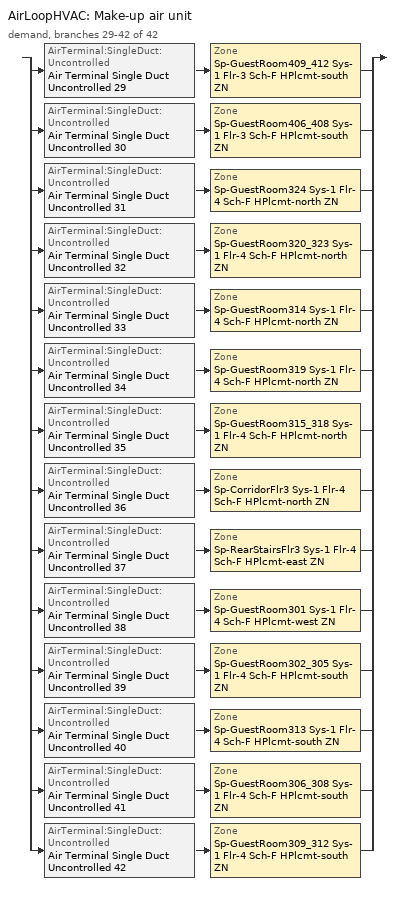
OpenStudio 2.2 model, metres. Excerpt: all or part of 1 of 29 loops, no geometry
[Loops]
AirLoopHVAC 'Make-up air unit'
 demand, branches 29-42 of 42: split
  | AirTerminal:SingleDuct:Uncontrolled 'Air Terminal Single Duct Uncontrolled 29' > Zone 'Sp-GuestRoom409_412 Sys-1 Flr-3 Sch-F HPlcmt-south ZN'
  | AirTerminal:SingleDuct:Uncontrolled 'Air Terminal Single Duct Uncontrolled 30' > Zone 'Sp-GuestRoom406_408 Sys-1 Flr-3 Sch-F HPlcmt-south ZN'
  | AirTerminal:SingleDuct:Uncontrolled 'Air Terminal Single Duct Uncontrolled 31' > Zone 'Sp-GuestRoom324 Sys-1 Flr-4 Sch-F HPlcmt-north ZN'
  | AirTerminal:SingleDuct:Uncontrolled 'Air Terminal Single Duct Uncontrolled 32' > Zone 'Sp-GuestRoom320_323 Sys-1 Flr-4 Sch-F HPlcmt-north ZN'
  | AirTerminal:SingleDuct:Uncontrolled 'Air Terminal Single Duct Uncontrolled 33' > Zone 'Sp-GuestRoom314 Sys-1 Flr-4 Sch-F HPlcmt-north ZN'
  | AirTerminal:SingleDuct:Uncontrolled 'Air Terminal Single Duct Uncontrolled 34' > Zone 'Sp-GuestRoom319 Sys-1 Flr-4 Sch-F HPlcmt-north ZN'
  | AirTerminal:SingleDuct:Uncontrolled 'Air Terminal Single Duct Uncontrolled 35' > Zone 'Sp-GuestRoom315_318 Sys-1 Flr-4 Sch-F HPlcmt-north ZN'
  | AirTerminal:SingleDuct:Uncontrolled 'Air Terminal Single Duct Uncontrolled 36' > Zone 'Sp-CorridorFlr3 Sys-1 Flr-4 Sch-F HPlcmt-north ZN'
  | AirTerminal:SingleDuct:Uncontrolled 'Air Terminal Single Duct Uncontrolled 37' > Zone 'Sp-RearStairsFlr3 Sys-1 Flr-4 Sch-F HPlcmt-east ZN'
  | AirTerminal:SingleDuct:Uncontrolled 'Air Terminal Single Duct Uncontrolled 38' > Zone 'Sp-GuestRoom301 Sys-1 Flr-4 Sch-F HPlcmt-west ZN'
  | AirTerminal:SingleDuct:Uncontrolled 'Air Terminal Single Duct Uncontrolled 39' > Zone 'Sp-GuestRoom302_305 Sys-1 Flr-4 Sch-F HPlcmt-south ZN'
  | AirTerminal:SingleDuct:Uncontrolled 'Air Terminal Single Duct Uncontrolled 40' > Zone 'Sp-GuestRoom313 Sys-1 Flr-4 Sch-F HPlcmt-south ZN'
  | AirTerminal:SingleDuct:Uncontrolled 'Air Terminal Single Duct Uncontrolled 41' > Zone 'Sp-GuestRoom306_308 Sys-1 Flr-4 Sch-F HPlcmt-south ZN'
  | AirTerminal:SingleDuct:Uncontrolled 'Air Terminal Single Duct Uncontrolled 42' > Zone 'Sp-GuestRoom309_312 Sys-1 Flr-4 Sch-F HPlcmt-south ZN'
[Sizing:Zone] Zone Cooling Design Supply Air Temperature Input Method=SupplyAirTemperature; Zone Cooling Design Supply Air Temperature {C}=13; Zone Cooling Design Supply Air Temperature Difference {deltaC}=11.11; Zone Heating Design Supply Air Temperature Input Method=SupplyAirTemperature; Zone Heating Design Supply Air Temperature {C}=43; Zone Heating Design Supply Air Temperature Difference {deltaC}=11.11; Zone Cooling Design Supply Air Humidity Ratio {kg-H2O/kg-air}=0.0085; Zone Heating Design Supply Air Humidity Ratio {kg-H2O/kg-air}=0.008; Zone Heating Sizing Factor=1.3; Zone Cooling Sizing Factor=1.1; Cooling Design Air Flow Method=DesignDay; Heating Design Air Flow Method=DesignDay; Account for Dedicated Outdoor Air System=No; Dedicated Outdoor Air System Control Strategy=NeutralSupplyAir; Dedicated Outdoor Air Low Setpoint Temperature for Design {C}=autosize; Dedicated Outdoor Air High Setpoint Temperature for Design {C}=autosize
Sp-GuestRoom409_412 Sys-1 Flr-3 Sch-F HPlcmt-south ZN; Sp-GuestRoom406_408 Sys-1 Flr-3 Sch-F HPlcmt-south ZN; Sp-GuestRoom324 Sys-1 Flr-4 Sch-F HPlcmt-north ZN; Sp-GuestRoom320_323 Sys-1 Flr-4 Sch-F HPlcmt-north ZN; Sp-GuestRoom314 Sys-1 Flr-4 Sch-F HPlcmt-north ZN; Sp-GuestRoom319 Sys-1 Flr-4 Sch-F HPlcmt-north ZN; Sp-GuestRoom315_318 Sys-1 Flr-4 Sch-F HPlcmt-north ZN; Sp-CorridorFlr3 Sys-1 Flr-4 Sch-F HPlcmt-north ZN; Sp-RearStairsFlr3 Sys-1 Flr-4 Sch-F HPlcmt-east ZN; Sp-GuestRoom301 Sys-1 Flr-4 Sch-F HPlcmt-west ZN; Sp-GuestRoom302_305 Sys-1 Flr-4 Sch-F HPlcmt-south ZN; Sp-GuestRoom313 Sys-1 Flr-4 Sch-F HPlcmt-south ZN; Sp-GuestRoom306_308 Sys-1 Flr-4 Sch-F HPlcmt-south ZN; Sp-GuestRoom309_312 Sys-1 Flr-4 Sch-F HPlcmt-south ZN
[Zone equipment]
Sp-GuestRoom409_412 Sys-1 Flr-3 Sch-F HPlcmt-south ZN: Sp-GuestRoom409_412 Sys-1 Flr-3 Sch-F HPlcmt-south ZN PTAC, Zone HVAC Baseboard Convective Water 29, Air Terminal Single Duct Uncontrolled 29
Sp-GuestRoom406_408 Sys-1 Flr-3 Sch-F HPlcmt-south ZN: Sp-GuestRoom406_408 Sys-1 Flr-3 Sch-F HPlcmt-south ZN PTAC, Zone HVAC Baseboard Convective Water 30, Air Terminal Single Duct Uncontrolled 30
Sp-GuestRoom324 Sys-1 Flr-4 Sch-F HPlcmt-north ZN: Sp-GuestRoom324 Sys-1 Flr-4 Sch-F HPlcmt-north ZN PTAC, Zone HVAC Baseboard Convective Water 31, Air Terminal Single Duct Uncontrolled 31
Sp-GuestRoom320_323 Sys-1 Flr-4 Sch-F HPlcmt-north ZN: Sp-GuestRoom320_323 Sys-1 Flr-4 Sch-F HPlcmt-north ZN PTAC, Zone HVAC Baseboard Convective Water 32, Air Terminal Single Duct Uncontrolled 32
Sp-GuestRoom314 Sys-1 Flr-4 Sch-F HPlcmt-north ZN: Sp-GuestRoom314 Sys-1 Flr-4 Sch-F HPlcmt-north ZN PTAC, Zone HVAC Baseboard Convective Water 33, Air Terminal Single Duct Uncontrolled 33
Sp-GuestRoom319 Sys-1 Flr-4 Sch-F HPlcmt-north ZN: Sp-GuestRoom319 Sys-1 Flr-4 Sch-F HPlcmt-north ZN PTAC, Zone HVAC Baseboard Convective Water 34, Air Terminal Single Duct Uncontrolled 34
Sp-GuestRoom315_318 Sys-1 Flr-4 Sch-F HPlcmt-north ZN: Sp-GuestRoom315_318 Sys-1 Flr-4 Sch-F HPlcmt-north ZN PTAC, Zone HVAC Baseboard Convective Water 35, Air Terminal Single Duct Uncontrolled 35
Sp-CorridorFlr3 Sys-1 Flr-4 Sch-F HPlcmt-north ZN: Sp-CorridorFlr3 Sys-1 Flr-4 Sch-F HPlcmt-north ZN PTAC, Zone HVAC Baseboard Convective Water 36, Air Terminal Single Duct Uncontrolled 36
Sp-RearStairsFlr3 Sys-1 Flr-4 Sch-F HPlcmt-east ZN: Sp-RearStairsFlr3 Sys-1 Flr-4 Sch-F HPlcmt-east ZN PTAC, Zone HVAC Baseboard Convective Water 37, Air Terminal Single Duct Uncontrolled 37
Sp-GuestRoom301 Sys-1 Flr-4 Sch-F HPlcmt-west ZN: Sp-GuestRoom301 Sys-1 Flr-4 Sch-F HPlcmt-west ZN PTAC, Zone HVAC Baseboard Convective Water 38, Air Terminal Single Duct Uncontrolled 38
Sp-GuestRoom302_305 Sys-1 Flr-4 Sch-F HPlcmt-south ZN: Sp-GuestRoom302_305 Sys-1 Flr-4 Sch-F HPlcmt-south ZN PTAC, Zone HVAC Baseboard Convective Water 39, Air Terminal Single Duct Uncontrolled 39
Sp-GuestRoom313 Sys-1 Flr-4 Sch-F HPlcmt-south ZN: Sp-GuestRoom313 Sys-1 Flr-4 Sch-F HPlcmt-south ZN PTAC, Zone HVAC Baseboard Convective Water 40, Air Terminal Single Duct Uncontrolled 40
Sp-GuestRoom306_308 Sys-1 Flr-4 Sch-F HPlcmt-south ZN: Sp-GuestRoom306_308 Sys-1 Flr-4 Sch-F HPlcmt-south ZN PTAC, Zone HVAC Baseboard Convective Water 41, Air Terminal Single Duct Uncontrolled 41
Sp-GuestRoom309_312 Sys-1 Flr-4 Sch-F HPlcmt-south ZN: Sp-GuestRoom309_312 Sys-1 Flr-4 Sch-F HPlcmt-south ZN PTAC, Zone HVAC Baseboard Convective Water 42, Air Terminal Single Duct Uncontrolled 42
[Fan:ConstantVolume] Availability Schedule=Always On Discrete; Fan Efficiency=0.39975; Pressure Rise {Pa}=640; Maximum Flow Rate {m3/s}=AutoSize; Motor Efficiency=0.615
Fan Constant Volume 30; Fan Constant Volume 31; Fan Constant Volume 32; Fan Constant Volume 33; Fan Constant Volume 34; Fan Constant Volume 35; Fan Constant Volume 36; Fan Constant Volume 37; Fan Constant Volume 38; Fan Constant Volume 39; Fan Constant Volume 40; Fan Constant Volume 41; Fan Constant Volume 42; Fan Constant Volume 43
[Coil:Heating:Electric] Availability Schedule=ON_OFF_ALWAYS_OFF
Coil Heating Electric 30; Coil Heating Electric 31; Coil Heating Electric 32; Coil Heating Electric 33; Coil Heating Electric 34; Coil Heating Electric 35; Coil Heating Electric 36; Coil Heating Electric 37; Coil Heating Electric 38; Coil Heating Electric 39; Coil Heating Electric 40; Coil Heating Electric 41; Coil Heating Electric 42; Coil Heating Electric 43
[Coil:Cooling:DX:SingleSpeed] Availability Schedule=Always On Discrete; Rated Total Cooling Capacity {W}=autosize; Rated Sensible Heat Ratio=autosize; Rated Air Flow Rate {m3/s}=autosize; Rated Evaporator Fan Power Per Volume Flow Rate {W/(m3/s)}=773.3; Condenser Type=AirCooled; Evaporative Condenser Effectiveness=0; Evaporative Condenser Air Flow Rate {m3/s}=Autosize; Evaporative Condenser Pump Rated Power Consumption {W}=Autosize; Crankcase Heater Capacity {W}=0; Maximum Outdoor Dry-Bulb Temperature for Crankcase Heater Operation {C}=0; Basin Heater Capacity {W/K}=0; Basin Heater Setpoint Temperature {C}=10
Name | Rated COP {W/W} | Total Cooling Capacity Function of Temperature Curve | Total Cooling Capacity Function of Flow Fraction Curve | Energy Input Ratio Function of Temperature Curve | Energy Input Ratio Function of Flow Fraction Curve | Part Load Fraction Correlation Curve
Coil Cooling DX Single Speed 30 12kBtu/hr 9.9EER | 3.34496 | DXCOOL-NECB2011-REF-CAPFT 23 | DXCOOL-NECB2011-REF-CAPFFLOW 23 | DXCOOL-NECB2011-REF-COOLEIRFT 23 | DXCOOL-NECB2011-REF-COOLEIRFFLOW 23 | DXCOOL-NECB2011-REF-COOLPLFFPLR 23
Coil Cooling DX Single Speed 31 10kBtu/hr 10.3EER | 3.48942 | DXCOOL-NECB2011-REF-CAPFT 24 | DXCOOL-NECB2011-REF-CAPFFLOW 24 | DXCOOL-NECB2011-REF-COOLEIRFT 24 | DXCOOL-NECB2011-REF-COOLEIRFFLOW 24 | DXCOOL-NECB2011-REF-COOLPLFFPLR 24
Coil Cooling DX Single Speed 32 2kBtu/hr 11.0EER | 3.72284 | DXCOOL-NECB2011-REF-CAPFT 25 | DXCOOL-NECB2011-REF-CAPFFLOW 25 | DXCOOL-NECB2011-REF-COOLEIRFT 25 | DXCOOL-NECB2011-REF-COOLEIRFFLOW 25 | DXCOOL-NECB2011-REF-COOLPLFFPLR 25
Coil Cooling DX Single Speed 33 8kBtu/hr 10.8EER | 3.66626 | DXCOOL-NECB2011-REF-CAPFT 26 | DXCOOL-NECB2011-REF-CAPFFLOW 26 | DXCOOL-NECB2011-REF-COOLEIRFT 26 | DXCOOL-NECB2011-REF-COOLEIRFFLOW 26 | DXCOOL-NECB2011-REF-COOLPLFFPLR 26
Coil Cooling DX Single Speed 34 2kBtu/hr 11.0EER | 3.72281 | DXCOOL-NECB2011-REF-CAPFT 27 | DXCOOL-NECB2011-REF-CAPFFLOW 27 | DXCOOL-NECB2011-REF-COOLEIRFT 27 | DXCOOL-NECB2011-REF-COOLEIRFFLOW 27 | DXCOOL-NECB2011-REF-COOLPLFFPLR 27
Coil Cooling DX Single Speed 35 2kBtu/hr 11.0EER | 3.72286 | DXCOOL-NECB2011-REF-CAPFT 28 | DXCOOL-NECB2011-REF-CAPFFLOW 28 | DXCOOL-NECB2011-REF-COOLEIRFT 28 | DXCOOL-NECB2011-REF-COOLEIRFFLOW 28 | DXCOOL-NECB2011-REF-COOLPLFFPLR 28
Coil Cooling DX Single Speed 36 8kBtu/hr 10.8EER | 3.66113 | DXCOOL-NECB2011-REF-CAPFT 29 | DXCOOL-NECB2011-REF-CAPFFLOW 29 | DXCOOL-NECB2011-REF-COOLEIRFT 29 | DXCOOL-NECB2011-REF-COOLEIRFFLOW 29 | DXCOOL-NECB2011-REF-COOLPLFFPLR 29
Coil Cooling DX Single Speed 37 5kBtu/hr 11.0EER | 3.72557 | DXCOOL-NECB2011-REF-CAPFT 30 | DXCOOL-NECB2011-REF-CAPFFLOW 30 | DXCOOL-NECB2011-REF-COOLEIRFT 30 | DXCOOL-NECB2011-REF-COOLEIRFFLOW 30 | DXCOOL-NECB2011-REF-COOLPLFFPLR 30
Coil Cooling DX Single Speed 38 3kBtu/hr 11.0EER | 3.72321 | DXCOOL-NECB2011-REF-CAPFT 31 | DXCOOL-NECB2011-REF-CAPFFLOW 31 | DXCOOL-NECB2011-REF-COOLEIRFT 31 | DXCOOL-NECB2011-REF-COOLEIRFFLOW 31 | DXCOOL-NECB2011-REF-COOLPLFFPLR 31
Coil Cooling DX Single Speed 39 3kBtu/hr 11.0EER | 3.72367 | DXCOOL-NECB2011-REF-CAPFT 32 | DXCOOL-NECB2011-REF-CAPFFLOW 32 | DXCOOL-NECB2011-REF-COOLEIRFT 32 | DXCOOL-NECB2011-REF-COOLEIRFFLOW 32 | DXCOOL-NECB2011-REF-COOLPLFFPLR 32
Coil Cooling DX Single Speed 40 5kBtu/hr 11.0EER | 3.72564 | DXCOOL-NECB2011-REF-CAPFT 34 | DXCOOL-NECB2011-REF-CAPFFLOW 34 | DXCOOL-NECB2011-REF-COOLEIRFT 34 | DXCOOL-NECB2011-REF-COOLEIRFFLOW 34 | DXCOOL-NECB2011-REF-COOLPLFFPLR 34
Coil Cooling DX Single Speed 41 2kBtu/hr 11.0EER | 3.72253 | DXCOOL-NECB2011-REF-CAPFT 35 | DXCOOL-NECB2011-REF-CAPFFLOW 35 | DXCOOL-NECB2011-REF-COOLEIRFT 35 | DXCOOL-NECB2011-REF-COOLEIRFFLOW 35 | DXCOOL-NECB2011-REF-COOLPLFFPLR 35
Coil Cooling DX Single Speed 42 4kBtu/hr 11.0EER | 3.7249 | DXCOOL-NECB2011-REF-CAPFT 36 | DXCOOL-NECB2011-REF-CAPFFLOW 36 | DXCOOL-NECB2011-REF-COOLEIRFT 36 | DXCOOL-NECB2011-REF-COOLEIRFFLOW 36 | DXCOOL-NECB2011-REF-COOLPLFFPLR 36
Coil Cooling DX Single Speed 43 5kBtu/hr 11.0EER | 3.72548 | DXCOOL-NECB2011-REF-CAPFT 37 | DXCOOL-NECB2011-REF-CAPFFLOW 37 | DXCOOL-NECB2011-REF-COOLEIRFT 37 | DXCOOL-NECB2011-REF-COOLEIRFFLOW 37 | DXCOOL-NECB2011-REF-COOLPLFFPLR 37
[ZoneHVAC:PackagedTerminalAirConditioner] Availability Schedule=Always On Discrete; Supply Air Flow Rate During Cooling Operation {m3/s}=Autosize; Supply Air Flow Rate During Heating Operation {m3/s}=Autosize; Supply Air Flow Rate When No Cooling or Heating is Needed {m3/s}=Autosize; Outdoor Air Flow Rate During Cooling Operation {m3/s}=Autosize; Outdoor Air Flow Rate During Heating Operation {m3/s}=Autosize; Outdoor Air Flow Rate When No Cooling or Heating is Needed {m3/s}=Autosize; Fan Placement=DrawThrough
Name | Supply Air Fan | Heating Coil | Cooling Coil
Sp-GuestRoom409_412 Sys-1 Flr-3 Sch-F HPlcmt-south ZN PTAC | Fan Constant Volume 30 | Coil Heating Electric 30 | Coil Cooling DX Single Speed 30 12kBtu/hr 9.9EER
Sp-GuestRoom406_408 Sys-1 Flr-3 Sch-F HPlcmt-south ZN PTAC | Fan Constant Volume 31 | Coil Heating Electric 31 | Coil Cooling DX Single Speed 31 10kBtu/hr 10.3EER
Sp-GuestRoom324 Sys-1 Flr-4 Sch-F HPlcmt-north ZN PTAC | Fan Constant Volume 32 | Coil Heating Electric 32 | Coil Cooling DX Single Speed 32 2kBtu/hr 11.0EER
Sp-GuestRoom320_323 Sys-1 Flr-4 Sch-F HPlcmt-north ZN PTAC | Fan Constant Volume 33 | Coil Heating Electric 33 | Coil Cooling DX Single Speed 33 8kBtu/hr 10.8EER
Sp-GuestRoom314 Sys-1 Flr-4 Sch-F HPlcmt-north ZN PTAC | Fan Constant Volume 34 | Coil Heating Electric 34 | Coil Cooling DX Single Speed 34 2kBtu/hr 11.0EER
Sp-GuestRoom319 Sys-1 Flr-4 Sch-F HPlcmt-north ZN PTAC | Fan Constant Volume 35 | Coil Heating Electric 35 | Coil Cooling DX Single Speed 35 2kBtu/hr 11.0EER
Sp-GuestRoom315_318 Sys-1 Flr-4 Sch-F HPlcmt-north ZN PTAC | Fan Constant Volume 36 | Coil Heating Electric 36 | Coil Cooling DX Single Speed 36 8kBtu/hr 10.8EER
Sp-CorridorFlr3 Sys-1 Flr-4 Sch-F HPlcmt-north ZN PTAC | Fan Constant Volume 37 | Coil Heating Electric 37 | Coil Cooling DX Single Speed 37 5kBtu/hr 11.0EER
Sp-RearStairsFlr3 Sys-1 Flr-4 Sch-F HPlcmt-east ZN PTAC | Fan Constant Volume 38 | Coil Heating Electric 38 | Coil Cooling DX Single Speed 38 3kBtu/hr 11.0EER
Sp-GuestRoom301 Sys-1 Flr-4 Sch-F HPlcmt-west ZN PTAC | Fan Constant Volume 39 | Coil Heating Electric 39 | Coil Cooling DX Single Speed 39 3kBtu/hr 11.0EER
Sp-GuestRoom302_305 Sys-1 Flr-4 Sch-F HPlcmt-south ZN PTAC | Fan Constant Volume 40 | Coil Heating Electric 40 | Coil Cooling DX Single Speed 40 5kBtu/hr 11.0EER
Sp-GuestRoom313 Sys-1 Flr-4 Sch-F HPlcmt-south ZN PTAC | Fan Constant Volume 41 | Coil Heating Electric 41 | Coil Cooling DX Single Speed 41 2kBtu/hr 11.0EER
Sp-GuestRoom306_308 Sys-1 Flr-4 Sch-F HPlcmt-south ZN PTAC | Fan Constant Volume 42 | Coil Heating Electric 42 | Coil Cooling DX Single Speed 42 4kBtu/hr 11.0EER
Sp-GuestRoom309_312 Sys-1 Flr-4 Sch-F HPlcmt-south ZN PTAC | Fan Constant Volume 43 | Coil Heating Electric 43 | Coil Cooling DX Single Speed 43 5kBtu/hr 11.0EER
[AirTerminal:SingleDuct:Uncontrolled] Availability Schedule=Always On Discrete; Maximum Air Flow Rate {m3/s}=AutoSize
Air Terminal Single Duct Uncontrolled 29; Air Terminal Single Duct Uncontrolled 30; Air Terminal Single Duct Uncontrolled 31; Air Terminal Single Duct Uncontrolled 32; Air Terminal Single Duct Uncontrolled 33; Air Terminal Single Duct Uncontrolled 34; Air Terminal Single Duct Uncontrolled 35; Air Terminal Single Duct Uncontrolled 36; Air Terminal Single Duct Uncontrolled 37; Air Terminal Single Duct Uncontrolled 38; Air Terminal Single Duct Uncontrolled 39; Air Terminal Single Duct Uncontrolled 40; Air Terminal Single Duct Uncontrolled 41; Air Terminal Single Duct Uncontrolled 42
[Schedule:Ruleset]
ON_OFF_ALWAYS_OFF: Default Day Schedule=Schedule Day 3
[Schedule:Day]
Schedule Day 3; wkdON_OFF_ALWAYS_OFF 1; satON_OFF_ALWAYS_OFF 1; sunON_OFF_ALWAYS_OFF 1: 1, 0, 0, 2, 0, 0, 3, 0, 0, 4, 0, 0, 5, 0, 0, 6, 0, 0, 7, 0, 0, 8, 0, 0, 9, 0, 0, 10, 0, 0, 11, 0, 0, 12, 0, 0, 13, 0, 0, 14, 0, 0, 15, 0, 0, 16, 0, 0, 17, 0, 0, 18, 0, 0, 19, 0, 0, 20, 0, 0, 21, 0, 0, 22, 0, 0, 23, 0, 0, 24, 0, 0
[Schedule:Rule] Schedule Ruleset=ON_OFF_ALWAYS_OFF; Date Specification Type=DateRange; Start Month=1; Start Day=1; End Month=12; End Day=31
Name | Rule Order | Day Schedule | Apply Sunday | Apply Monday | Apply Tuesday | Apply Wednesday | Apply Thursday | Apply Friday | Apply Saturday
wkdON_OFF_ALWAYS_OFF rule | 2 | wkdON_OFF_ALWAYS_OFF 1 | No | Yes | Yes | Yes | Yes | Yes | No
satON_OFF_ALWAYS_OFFrule | 1 | satON_OFF_ALWAYS_OFF 1 | No | No | No | No | No | No | Yes
sunON_OFF_ALWAYS_OFFrule | 0 | sunON_OFF_ALWAYS_OFF 1 | Yes | No | No | No | No | No | No
[Schedule:Constant]
Always On Discrete: Value=1
[Curve:Biquadratic] Minimum Value of x=13; Maximum Value of x=24; Minimum Value of y=24; Maximum Value of y=46
Name | Coefficient1 Constant | Coefficient2 x | Coefficient3 x**2 | Coefficient4 y | Coefficient5 y**2 | Coefficient6 x*y
DXCOOL-NECB2011-REF-CAPFT 23; DXCOOL-NECB2011-REF-CAPFT 24; DXCOOL-NECB2011-REF-CAPFT 25; DXCOOL-NECB2011-REF-CAPFT 26; DXCOOL-NECB2011-REF-CAPFT 27; DXCOOL-NECB2011-REF-CAPFT 28; DXCOOL-NECB2011-REF-CAPFT 29; DXCOOL-NECB2011-REF-CAPFT 30; DXCOOL-NECB2011-REF-CAPFT 31; DXCOOL-NECB2011-REF-CAPFT 32; DXCOOL-NECB2011-REF-CAPFT 34; DXCOOL-NECB2011-REF-CAPFT 35; DXCOOL-NECB2011-REF-CAPFT 36; DXCOOL-NECB2011-REF-CAPFT 37 | 0.867905 | 0.0142459 | 0.00055436 | -0.0075575 | 3.3e-05 | -0.0001918
DXCOOL-NECB2011-REF-COOLEIRFT 23; DXCOOL-NECB2011-REF-COOLEIRFT 24; DXCOOL-NECB2011-REF-COOLEIRFT 25; DXCOOL-NECB2011-REF-COOLEIRFT 26; DXCOOL-NECB2011-REF-COOLEIRFT 27; DXCOOL-NECB2011-REF-COOLEIRFT 28; DXCOOL-NECB2011-REF-COOLEIRFT 29; DXCOOL-NECB2011-REF-COOLEIRFT 30; DXCOOL-NECB2011-REF-COOLEIRFT 31; DXCOOL-NECB2011-REF-COOLEIRFT 32; DXCOOL-NECB2011-REF-COOLEIRFT 34; DXCOOL-NECB2011-REF-COOLEIRFT 35; DXCOOL-NECB2011-REF-COOLEIRFT 36; DXCOOL-NECB2011-REF-COOLEIRFT 37 | 0.116936 | 0.0284933 | -0.0004112 | 0.0214108 | 0.00016103 | -0.0006791
[Curve:Quadratic] Coefficient1 Constant=1; Coefficient2 x=0; Coefficient3 x**2=0; Minimum Value of x=0; Maximum Value of x=1
DXCOOL-NECB2011-REF-CAPFFLOW 23; DXCOOL-NECB2011-REF-COOLEIRFFLOW 23; DXCOOL-NECB2011-REF-CAPFFLOW 24; DXCOOL-NECB2011-REF-COOLEIRFFLOW 24; DXCOOL-NECB2011-REF-CAPFFLOW 25; DXCOOL-NECB2011-REF-COOLEIRFFLOW 25; DXCOOL-NECB2011-REF-CAPFFLOW 26; DXCOOL-NECB2011-REF-COOLEIRFFLOW 26; DXCOOL-NECB2011-REF-CAPFFLOW 27; DXCOOL-NECB2011-REF-COOLEIRFFLOW 27; DXCOOL-NECB2011-REF-CAPFFLOW 28; DXCOOL-NECB2011-REF-COOLEIRFFLOW 28; DXCOOL-NECB2011-REF-CAPFFLOW 29; DXCOOL-NECB2011-REF-COOLEIRFFLOW 29; DXCOOL-NECB2011-REF-CAPFFLOW 30; DXCOOL-NECB2011-REF-COOLEIRFFLOW 30; DXCOOL-NECB2011-REF-CAPFFLOW 31; DXCOOL-NECB2011-REF-COOLEIRFFLOW 31; DXCOOL-NECB2011-REF-CAPFFLOW 32; DXCOOL-NECB2011-REF-COOLEIRFFLOW 32; DXCOOL-NECB2011-REF-CAPFFLOW 34; DXCOOL-NECB2011-REF-COOLEIRFFLOW 34; DXCOOL-NECB2011-REF-CAPFFLOW 35; DXCOOL-NECB2011-REF-COOLEIRFFLOW 35; DXCOOL-NECB2011-REF-CAPFFLOW 36; DXCOOL-NECB2011-REF-COOLEIRFFLOW 36; DXCOOL-NECB2011-REF-CAPFFLOW 37; DXCOOL-NECB2011-REF-COOLEIRFFLOW 37
[Curve:Cubic] Coefficient1 Constant=0.0277; Coefficient2 x=4.9151; Coefficient3 x**2=-8.184; Coefficient4 x**3=4.2702; Minimum Value of x=0.7; Maximum Value of x=1
DXCOOL-NECB2011-REF-COOLPLFFPLR 23; DXCOOL-NECB2011-REF-COOLPLFFPLR 24; DXCOOL-NECB2011-REF-COOLPLFFPLR 25; DXCOOL-NECB2011-REF-COOLPLFFPLR 26; DXCOOL-NECB2011-REF-COOLPLFFPLR 27; DXCOOL-NECB2011-REF-COOLPLFFPLR 28; DXCOOL-NECB2011-REF-COOLPLFFPLR 29; DXCOOL-NECB2011-REF-COOLPLFFPLR 30; DXCOOL-NECB2011-REF-COOLPLFFPLR 31; DXCOOL-NECB2011-REF-COOLPLFFPLR 32; DXCOOL-NECB2011-REF-COOLPLFFPLR 34; DXCOOL-NECB2011-REF-COOLPLFFPLR 35; DXCOOL-NECB2011-REF-COOLPLFFPLR 36; DXCOOL-NECB2011-REF-COOLPLFFPLR 37
